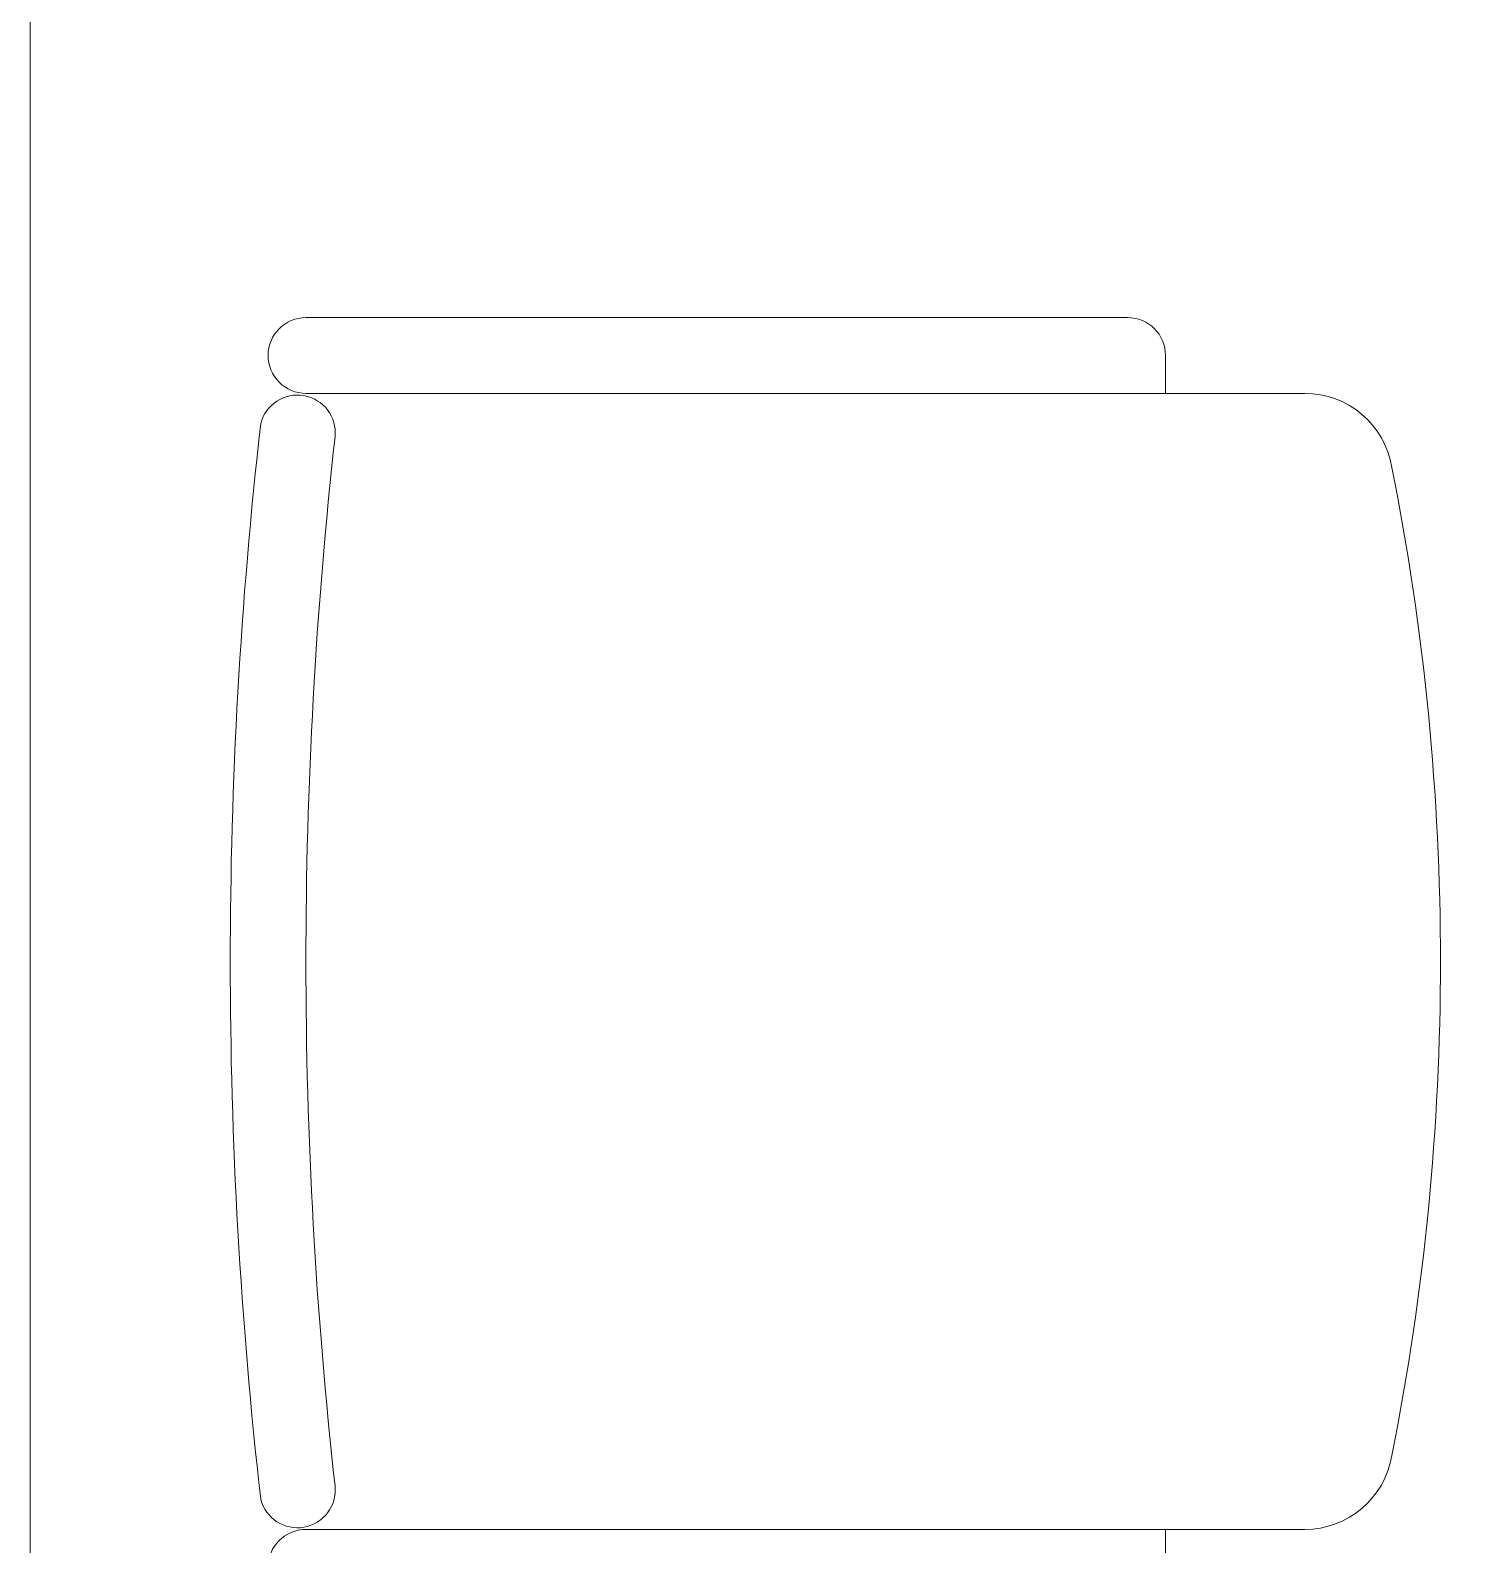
# Model space of a CAD drawing. Header units: inches. Extents: x -246178 to 57169, y -29325 to 19878.
# Drawn here: x 40997 to 41562, y -10855 to -10256 of the extents above; entities that cross this region are included whole.
import ezdxf

# ---------------------------------------------------------------- set-up
doc = ezdxf.new("R2010")
doc.units = ezdxf.units.IN
doc.header["$LTSCALE"] = 25
doc.header["$MEASUREMENT"] = 0
doc.layers.add('00-Ground Floor$0$LOADING', color=253, linetype='Continuous', lineweight=5)
doc.layers.add('00-Ground Floor$0$Walls', color=251, linetype='Continuous', lineweight=5)

# ---------------------------------------------------------------- blocks, each defined once
blk = doc.blocks.new('00-Ground Floor$0$GF21016-P')
at = {"layer": '00-Ground Floor$0$LOADING', "extrusion": (-1.24384e-09, -1.20261e-09, -1)}
for p, q in [((0.01278, 0.01793), (0.01278, 0.41365)), ((0.46278, 0.01793), (0.46278, 0.41365)), ((-0.00222, 0.35848), (0.01278, 0.35848)), ((0.47778, 0.35848), (0.46278, 0.35848)), ((-0.01722, 0.01793), (-0.01722, 0.34348)), ((0.49278, 0.01793), (0.49278, 0.34348)), ((0.47778, 0.00293), (0.47778, 0.00293))]:
    blk.add_line(p, q, dxfattribs=at)
for centre, radius, start, end in [((-0.23778, -0.5362), 1.00364, 78.75684, 101.24316), ((-0.04778, 0.41365), 0.035, 0, 80.65572), ((-0.42778, 0.41365), 0.035, 99.34428, 180), ((0.00222, 0.34348), 0.015, 0, 90), ((-0.47778, 0.34348), 0.015, 90, 180), ((-0.02845, 0.01455), 0.01501, 284.3864, 95.52091), ((-0.4471, 0.01455), 0.01501, 84.47909, 255.6136), ((-0.23778, 1.89282), 1.8749, 263.6341, 276.3659), ((0.00222, 0.01793), 0.015, 270, 0), ((0.00222, 0.01793), 0.015, 180, 270), ((-0.47778, 0.01793), 0.015, 270, 0), ((-0.47778, 0.01793), 0.015, 180, 270), ((-0.23778, 1.87344), 1.8855, 263.51186, 276.48814)]:
    blk.add_arc(centre, radius, start, end, dxfattribs=at)

msp = doc.modelspace()

# ---------------------------------------------------------------- linework, layer by layer
at = {"layer": '00-Ground Floor$0$Walls'}
msp.add_line((40997.13, -8847.43, 0), (40997.13, -12867.43, 0), dxfattribs=at)

# ---------------------------------------------------------------- block references
at = {"layer": '00-Ground Floor$0$LOADING', "color": 1, "extrusion": (2.24019e-05, 2.67576e-11, 1), "xscale": -1000.000000000004, "yscale": 1000.000000000004, "zscale": -1000.000000000004, "rotation": 270.0000251123531}
msp.add_blockref('00-Ground Floor$0$GF21016-P', (41088.42, -10862.15, 0.93), dxfattribs=at)

doc.saveas('drawing.dxf')
